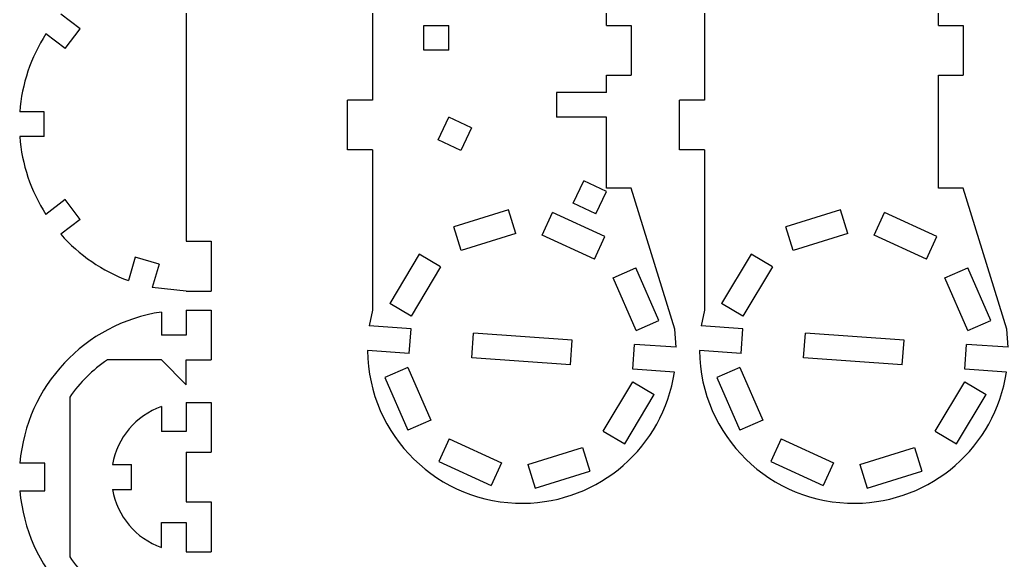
# Model space of a CAD drawing. Header units: inches. Extents: x -0.88 to 6.97, y -0.65 to 8.88.
# Drawn here: x 2.114 to 6.58, y 2.268 to 4.712 of the extents above; entities that cross this region are included whole.
import ezdxf

# ---------------------------------------------------------------- set-up
doc = ezdxf.new("R2010")
doc.units = ezdxf.units.IN
doc.header["$MEASUREMENT"] = 0

# ---------------------------------------------------------------- blocks, each defined once
blk = doc.blocks.new('block 16')
at = {"color": 7, "lineweight": 25, "true_color": 0xffffff}
blk.add_lwpolyline([(286.6, 230.71), (297.85, 230.71)], dxfattribs=at)
blk = doc.blocks.new('block 17')
at = {"color": 7, "lineweight": 25, "true_color": 0xffffff}
blk.add_lwpolyline([(275.35, 243.89), (286.6, 243.89)], dxfattribs=at)
blk = doc.blocks.new('block 18')
at = {"color": 7, "lineweight": 25, "true_color": 0xffffff}
blk.add_lwpolyline([(286.6, 253.21), (297.85, 253.21)], dxfattribs=at)
blk = doc.blocks.new('block 19')
at = {"color": 7, "lineweight": 25, "true_color": 0xffffff}
blk.add_lwpolyline([(211.44, 258.14), (222.69, 258.14)], dxfattribs=at)
blk = doc.blocks.new('block 20')
at = {"color": 7, "lineweight": 25, "true_color": 0xffffff}
blk.add_lwpolyline([(253.32, 258.83), (261.83, 258.83)], dxfattribs=at)
blk = doc.blocks.new('block 21')
at = {"color": 7, "lineweight": 25, "true_color": 0xffffff}
blk.add_lwpolyline([(253.32, 270.08), (261.83, 270.08)], dxfattribs=at)
blk = doc.blocks.new('block 22')
at = {"color": 7, "lineweight": 25, "true_color": 0xffffff}
blk.add_lwpolyline([(222.69, 270.77), (211.44, 270.77)], dxfattribs=at)
blk = doc.blocks.new('block 23')
at = {"color": 7, "lineweight": 25, "true_color": 0xffffff}
blk.add_lwpolyline([(286.6, 275.71), (297.85, 275.71)], dxfattribs=at)
blk = doc.blocks.new('block 24')
at = {"color": 7, "lineweight": 25, "true_color": 0xffffff}
blk.add_lwpolyline([(286.6, 285.03), (275.35, 285.03)], dxfattribs=at)
blk = doc.blocks.new('block 25')
at = {"color": 7, "lineweight": 25, "true_color": 0xffffff}
blk.add_lwpolyline([(286.6, 298.21), (297.85, 298.21)], dxfattribs=at)
blk = doc.blocks.new('block 26')
at = {"color": 7, "lineweight": 25, "true_color": 0xffffff}
blk.add_lwpolyline([(275.35, 317.39), (250.96, 317.39)], dxfattribs=at)
blk = doc.blocks.new('block 27')
at = {"color": 7, "lineweight": 25, "true_color": 0xffffff}
blk.add_lwpolyline([(286.6, 317.39), (297.85, 317.39)], dxfattribs=at)
blk = doc.blocks.new('block 28')
at = {"color": 7, "lineweight": 25, "true_color": 0xffffff}
blk.add_lwpolyline([(286.6, 328.63), (275.35, 328.63)], dxfattribs=at)
blk = doc.blocks.new('block 30')
at = {"color": 7, "lineweight": 25, "true_color": 0xffffff}
blk.add_lwpolyline([(286.6, 339.89), (297.85, 339.89)], dxfattribs=at)
blk = doc.blocks.new('block 31')
at = {"color": 7, "lineweight": 25, "true_color": 0xffffff}
blk.add_lwpolyline([(286.6, 348.54), (297.85, 348.54)], dxfattribs=at)
blk = doc.blocks.new('block 32')
at = {"color": 7, "lineweight": 25, "true_color": 0xffffff}
blk.add_lwpolyline([(286.6, 348.54), (271.27, 350.12)], dxfattribs=at)
blk = doc.blocks.new('block 33')
at = {"color": 7, "lineweight": 25, "true_color": 0xffffff}
blk.add_lwpolyline([(286.6, 371.04), (297.85, 371.04)], dxfattribs=at)
blk = doc.blocks.new('block 43')
at = {"color": 7, "lineweight": 25, "true_color": 0xffffff}
blk.add_lwpolyline([(274.32, 360.73), (263.5, 363.83)], dxfattribs=at)
blk = doc.blocks.new('block 61')
at = {"color": 7, "lineweight": 25, "true_color": 0xffffff}
blk.add_lwpolyline([(222.43, 418.34), (211.39, 418.34)], dxfattribs=at)
blk = doc.blocks.new('block 62')
at = {"color": 7, "lineweight": 25, "true_color": 0xffffff}
blk.add_lwpolyline([(222.43, 429.59), (211.39, 429.59)], dxfattribs=at)
blk = doc.blocks.new('block 63')
at = {"color": 7, "lineweight": 25, "true_color": 0xffffff}
blk.add_lwpolyline([(286.6, 306.13), (275.35, 317.39)], dxfattribs=at)
blk = doc.blocks.new('block 81')
at = {"color": 7, "lineweight": 25, "true_color": 0xffffff}
blk.add_lwpolyline([(238.74, 380.85), (231.96, 389.83)], dxfattribs=at)
blk = doc.blocks.new('block 97')
at = {"color": 7, "lineweight": 25, "true_color": 0xffffff}
blk.add_lwpolyline([(231.96, 458.09), (223.15, 464.73)], dxfattribs=at)
blk = doc.blocks.new('block 109')
at = {"color": 7, "lineweight": 25, "true_color": 0xffffff}
blk.add_lwpolyline([(238.74, 467.07), (229.92, 473.72)], dxfattribs=at)
blk = doc.blocks.new('block 110')
at = {"color": 7, "lineweight": 25, "true_color": 0xffffff}
blk.add_lwpolyline([(222.43, 418.34), (222.43, 429.59)], dxfattribs=at)
blk = doc.blocks.new('block 111')
at = {"color": 7, "lineweight": 25, "true_color": 0xffffff}
blk.add_lwpolyline([(222.69, 258.14), (222.69, 270.77)], dxfattribs=at)
blk = doc.blocks.new('block 117')
at = {"color": 7, "lineweight": 25, "true_color": 0xffffff}
blk.add_lwpolyline([(233.94, 300.5), (233.94, 228.41)], dxfattribs=at)
blk = doc.blocks.new('block 125')
at = {"color": 7, "lineweight": 25, "true_color": 0xffffff}
blk.add_lwpolyline([(261.83, 258.83), (261.83, 270.08)], dxfattribs=at)
blk = doc.blocks.new('block 126')
at = {"color": 7, "lineweight": 25, "true_color": 0xffffff}
blk.add_lwpolyline([(275.35, 339.03), (275.35, 328.63)], dxfattribs=at)
blk = doc.blocks.new('block 127')
at = {"color": 7, "lineweight": 25, "true_color": 0xffffff}
blk.add_lwpolyline([(275.35, 296.28), (275.35, 285.03)], dxfattribs=at)
blk = doc.blocks.new('block 129')
at = {"color": 7, "lineweight": 25, "true_color": 0xffffff}
blk.add_lwpolyline([(275.35, 232.64), (275.35, 243.89)], dxfattribs=at)
blk = doc.blocks.new('block 132')
at = {"color": 7, "lineweight": 25, "true_color": 0xffffff}
blk.add_lwpolyline([(231.96, 458.09), (238.74, 467.07)], dxfattribs=at)
blk = doc.blocks.new('block 137')
at = {"color": 7, "lineweight": 25, "true_color": 0xffffff}
blk.add_lwpolyline([(286.6, 476.88), (286.6, 371.04)], dxfattribs=at)
blk = doc.blocks.new('block 138')
at = {"color": 7, "lineweight": 25, "true_color": 0xffffff}
blk.add_lwpolyline([(286.6, 339.89), (286.6, 328.63)], dxfattribs=at)
blk = doc.blocks.new('block 139')
at = {"color": 7, "lineweight": 25, "true_color": 0xffffff}
blk.add_lwpolyline([(286.6, 298.21), (286.6, 285.03)], dxfattribs=at)
blk = doc.blocks.new('block 140')
at = {"color": 7, "lineweight": 25, "true_color": 0xffffff}
blk.add_lwpolyline([(286.6, 275.71), (286.6, 253.21)], dxfattribs=at)
blk = doc.blocks.new('block 141')
at = {"color": 7, "lineweight": 25, "true_color": 0xffffff}
blk.add_lwpolyline([(286.6, 243.89), (286.6, 230.71)], dxfattribs=at)
blk = doc.blocks.new('block 144')
at = {"color": 7, "lineweight": 25, "true_color": 0xffffff}
blk.add_lwpolyline([(286.6, 306.13), (286.6, 317.39)], dxfattribs=at)
blk = doc.blocks.new('block 151')
at = {"color": 7, "lineweight": 25, "true_color": 0xffffff}
blk.add_lwpolyline([(297.85, 371.04), (297.85, 348.54)], dxfattribs=at)
blk = doc.blocks.new('block 152')
at = {"color": 7, "lineweight": 25, "true_color": 0xffffff}
blk.add_lwpolyline([(297.85, 339.89), (297.85, 317.39)], dxfattribs=at)
blk = doc.blocks.new('block 153')
at = {"color": 7, "lineweight": 25, "true_color": 0xffffff}
blk.add_lwpolyline([(297.85, 298.21), (297.85, 275.71)], dxfattribs=at)
blk = doc.blocks.new('block 154')
at = {"color": 7, "lineweight": 25, "true_color": 0xffffff}
blk.add_lwpolyline([(297.85, 253.21), (297.85, 230.71)], dxfattribs=at)
blk = doc.blocks.new('block 160')
at = {"color": 7, "lineweight": 25, "true_color": 0xffffff}
blk.add_lwpolyline([(263.5, 363.83), (260.46, 353.22)], dxfattribs=at)
blk = doc.blocks.new('block 161')
at = {"color": 7, "lineweight": 25, "true_color": 0xffffff}
blk.add_lwpolyline([(274.32, 360.73), (271.27, 350.12)], dxfattribs=at)
blk = doc.blocks.new('block 165')
at = {"color": 7, "lineweight": 25, "true_color": 0xffffff}
blk.add_lwpolyline([(231.96, 389.83), (223.15, 383.19)], dxfattribs=at)
blk = doc.blocks.new('block 166')
at = {"color": 7, "lineweight": 25, "true_color": 0xffffff}
blk.add_lwpolyline([(238.74, 380.85), (229.92, 374.21)], dxfattribs=at)
blk = doc.blocks.new('block 191')
at = {"color": 7, "lineweight": 25, "true_color": 0xffffff}
blk.add_lwpolyline([(400.78, 271.44), (424.36, 260.68)], dxfattribs=at)
blk = doc.blocks.new('block 193')
at = {"color": 7, "lineweight": 25, "true_color": 0xffffff}
blk.add_lwpolyline([(405.45, 281.68), (429.03, 270.92)], dxfattribs=at)
blk = doc.blocks.new('block 197')
at = {"color": 7, "lineweight": 25, "true_color": 0xffffff}
blk.add_lwpolyline([(388.17, 337.18), (378.51, 342.96)], dxfattribs=at)
blk = doc.blocks.new('block 198')
at = {"color": 7, "lineweight": 25, "true_color": 0xffffff}
blk.add_lwpolyline([(475.04, 285.25), (484.7, 279.47)], dxfattribs=at)
blk = doc.blocks.new('block 199')
at = {"color": 7, "lineweight": 25, "true_color": 0xffffff}
blk.add_lwpolyline([(376.39, 309.41), (386.78, 285.66)], dxfattribs=at)
blk = doc.blocks.new('block 202')
at = {"color": 7, "lineweight": 25, "true_color": 0xffffff}
blk.add_lwpolyline([(507.21, 311.88), (488.35, 313.2)], dxfattribs=at)
blk = doc.blocks.new('block 203')
at = {"color": 7, "lineweight": 25, "true_color": 0xffffff}
blk.add_lwpolyline([(460.15, 315.17), (415.57, 318.29)], dxfattribs=at)
blk = doc.blocks.new('block 204')
at = {"color": 7, "lineweight": 25, "true_color": 0xffffff}
blk.add_lwpolyline([(387.38, 320.26), (368.51, 321.58)], dxfattribs=at)
blk = doc.blocks.new('block 205')
at = {"color": 7, "lineweight": 25, "true_color": 0xffffff}
blk.add_lwpolyline([(550.76, 271.44), (574.34, 260.68)], dxfattribs=at)
blk = doc.blocks.new('block 206')
at = {"color": 7, "lineweight": 25, "true_color": 0xffffff}
blk.add_lwpolyline([(555.43, 281.68), (579.01, 270.92)], dxfattribs=at)
blk = doc.blocks.new('block 207')
at = {"color": 7, "lineweight": 25, "true_color": 0xffffff}
blk.add_lwpolyline([(386.69, 313.92), (397.09, 290.17)], dxfattribs=at)
blk = doc.blocks.new('block 208')
at = {"color": 7, "lineweight": 25, "true_color": 0xffffff}
blk.add_lwpolyline([(359.51, 412.34), (359.51, 434.84)], dxfattribs=at)
blk = doc.blocks.new('block 213')
at = {"color": 7, "lineweight": 25, "true_color": 0xffffff}
blk.add_lwpolyline([(657.19, 311.88), (638.32, 313.2)], dxfattribs=at)
blk = doc.blocks.new('block 214')
at = {"color": 7, "lineweight": 25, "true_color": 0xffffff}
blk.add_lwpolyline([(610.13, 315.17), (565.54, 318.29)], dxfattribs=at)
blk = doc.blocks.new('block 215')
at = {"color": 7, "lineweight": 25, "true_color": 0xffffff}
blk.add_lwpolyline([(537.35, 320.26), (518.49, 321.58)], dxfattribs=at)
blk = doc.blocks.new('block 216')
at = {"color": 7, "lineweight": 25, "true_color": 0xffffff}
blk.add_lwpolyline([(508, 323.1), (489.13, 324.42)], dxfattribs=at)
blk = doc.blocks.new('block 217')
at = {"color": 7, "lineweight": 25, "true_color": 0xffffff}
blk.add_lwpolyline([(460.94, 326.39), (416.35, 329.51)], dxfattribs=at)
blk = doc.blocks.new('block 218')
at = {"color": 7, "lineweight": 25, "true_color": 0xffffff}
blk.add_lwpolyline([(388.16, 331.48), (369.29, 332.8)], dxfattribs=at)
blk = doc.blocks.new('block 219')
at = {"color": 7, "lineweight": 25, "true_color": 0xffffff}
blk.add_lwpolyline([(657.98, 323.1), (639.11, 324.42)], dxfattribs=at)
blk = doc.blocks.new('block 220')
at = {"color": 7, "lineweight": 25, "true_color": 0xffffff}
blk.add_lwpolyline([(610.92, 326.39), (566.33, 329.51)], dxfattribs=at)
blk = doc.blocks.new('block 221')
at = {"color": 7, "lineweight": 25, "true_color": 0xffffff}
blk.add_lwpolyline([(538.14, 331.48), (519.27, 332.8)], dxfattribs=at)
blk = doc.blocks.new('block 222')
at = {"color": 7, "lineweight": 25, "true_color": 0xffffff}
blk.add_lwpolyline([(401.46, 359.43), (391.81, 365.21)], dxfattribs=at)
blk = doc.blocks.new('block 223')
at = {"color": 7, "lineweight": 25, "true_color": 0xffffff}
blk.add_lwpolyline([(488.34, 307.49), (498, 301.72)], dxfattribs=at)
blk = doc.blocks.new('block 226')
at = {"color": 7, "lineweight": 25, "true_color": 0xffffff}
blk.add_lwpolyline([(370.76, 474.21), (370.76, 434.84)], dxfattribs=at)
blk = doc.blocks.new('block 227')
at = {"color": 7, "lineweight": 25, "true_color": 0xffffff}
blk.add_lwpolyline([(370.76, 412.34), (370.76, 339.93)], dxfattribs=at)
blk = doc.blocks.new('block 230')
at = {"color": 7, "lineweight": 25, "true_color": 0xffffff}
blk.add_lwpolyline([(440.93, 270.17), (444.27, 259.42)], dxfattribs=at)
blk = doc.blocks.new('block 231')
at = {"color": 7, "lineweight": 25, "true_color": 0xffffff}
blk.add_lwpolyline([(410.83, 366.8), (407.49, 377.55)], dxfattribs=at)
blk = doc.blocks.new('block 233')
at = {"color": 7, "lineweight": 25, "true_color": 0xffffff}
blk.add_lwpolyline([(393.98, 457.34), (393.98, 468.59)], dxfattribs=at)
blk = doc.blocks.new('block 235')
at = {"color": 7, "lineweight": 25, "true_color": 0xffffff}
blk.add_lwpolyline([(387.38, 320.26), (388.16, 331.48)], dxfattribs=at)
blk = doc.blocks.new('block 236')
at = {"color": 7, "lineweight": 25, "true_color": 0xffffff}
blk.add_lwpolyline([(370.76, 339.93), (369.29, 332.8)], dxfattribs=at)
blk = doc.blocks.new('block 239')
at = {"color": 7, "lineweight": 25, "true_color": 0xffffff}
blk.add_lwpolyline([(471.05, 363), (447.47, 373.76)], dxfattribs=at)
blk = doc.blocks.new('block 240')
at = {"color": 7, "lineweight": 25, "true_color": 0xffffff}
blk.add_lwpolyline([(475.73, 373.23), (452.15, 383.99)], dxfattribs=at)
blk = doc.blocks.new('block 241')
at = {"color": 7, "lineweight": 25, "true_color": 0xffffff}
blk.add_lwpolyline([(538.14, 337.18), (528.49, 342.96)], dxfattribs=at)
blk = doc.blocks.new('block 242')
at = {"color": 7, "lineweight": 25, "true_color": 0xffffff}
blk.add_lwpolyline([(625.02, 285.25), (634.67, 279.47)], dxfattribs=at)
blk = doc.blocks.new('block 244')
at = {"color": 7, "lineweight": 25, "true_color": 0xffffff}
blk.add_lwpolyline([(405.23, 457.34), (405.23, 468.59)], dxfattribs=at)
blk = doc.blocks.new('block 254')
at = {"color": 7, "lineweight": 25, "true_color": 0xffffff}
blk.add_lwpolyline([(471.63, 383.39), (461.45, 388.18)], dxfattribs=at)
blk = doc.blocks.new('block 255')
at = {"color": 7, "lineweight": 25, "true_color": 0xffffff}
blk.add_lwpolyline([(410.62, 412.08), (400.44, 416.87)], dxfattribs=at)
blk = doc.blocks.new('block 256')
at = {"color": 7, "lineweight": 25, "true_color": 0xffffff}
blk.add_lwpolyline([(476.42, 393.57), (466.24, 398.36)], dxfattribs=at)
blk = doc.blocks.new('block 257')
at = {"color": 7, "lineweight": 25, "true_color": 0xffffff}
blk.add_lwpolyline([(415.41, 422.27), (405.23, 427.05)], dxfattribs=at)
blk = doc.blocks.new('block 258')
at = {"color": 7, "lineweight": 25, "true_color": 0xffffff}
blk.add_lwpolyline([(465.67, 277.87), (469.02, 267.13)], dxfattribs=at)
blk = doc.blocks.new('block 259')
at = {"color": 7, "lineweight": 25, "true_color": 0xffffff}
blk.add_lwpolyline([(435.58, 374.51), (432.23, 385.25)], dxfattribs=at)
blk = doc.blocks.new('block 262')
at = {"color": 7, "lineweight": 25, "true_color": 0xffffff}
blk.add_lwpolyline([(415.57, 318.29), (416.35, 329.51)], dxfattribs=at)
blk = doc.blocks.new('block 264')
at = {"color": 7, "lineweight": 25, "true_color": 0xffffff}
blk.add_lwpolyline([(400.44, 416.87), (405.23, 427.05)], dxfattribs=at)
blk = doc.blocks.new('block 267')
at = {"color": 7, "lineweight": 25, "true_color": 0xffffff}
blk.add_lwpolyline([(637.65, 395.01), (626.4, 395.01)], dxfattribs=at)
blk = doc.blocks.new('block 268')
at = {"color": 7, "lineweight": 25, "true_color": 0xffffff}
blk.add_lwpolyline([(487.67, 395.01), (476.42, 395.01)], dxfattribs=at)
blk = doc.blocks.new('block 269')
at = {"color": 7, "lineweight": 25, "true_color": 0xffffff}
blk.add_lwpolyline([(551.44, 359.43), (541.79, 365.21)], dxfattribs=at)
blk = doc.blocks.new('block 270')
at = {"color": 7, "lineweight": 25, "true_color": 0xffffff}
blk.add_lwpolyline([(638.32, 307.49), (647.98, 301.72)], dxfattribs=at)
blk = doc.blocks.new('block 272')
at = {"color": 7, "lineweight": 25, "true_color": 0xffffff}
blk.add_lwpolyline([(489.81, 330.76), (479.42, 354.5)], dxfattribs=at)
blk = doc.blocks.new('block 275')
at = {"color": 7, "lineweight": 25, "true_color": 0xffffff}
blk.add_lwpolyline([(453.92, 438.3), (453.92, 427.05)], dxfattribs=at)
blk = doc.blocks.new('block 277')
at = {"color": 7, "lineweight": 25, "true_color": 0xffffff}
blk.add_lwpolyline([(415.41, 422.27), (410.62, 412.08)], dxfattribs=at)
blk = doc.blocks.new('block 279')
at = {"color": 7, "lineweight": 25, "true_color": 0xffffff}
blk.add_lwpolyline([(520.74, 412.34), (509.49, 412.34)], dxfattribs=at)
blk = doc.blocks.new('block 280')
at = {"color": 7, "lineweight": 25, "true_color": 0xffffff}
blk.add_lwpolyline([(370.76, 412.34), (359.51, 412.34)], dxfattribs=at)
blk = doc.blocks.new('block 281')
at = {"color": 7, "lineweight": 25, "true_color": 0xffffff}
blk.add_lwpolyline([(476.42, 427.05), (453.92, 427.05)], dxfattribs=at)
blk = doc.blocks.new('block 282')
at = {"color": 7, "lineweight": 25, "true_color": 0xffffff}
blk.add_lwpolyline([(621.03, 363), (597.45, 373.76)], dxfattribs=at)
blk = doc.blocks.new('block 284')
at = {"color": 7, "lineweight": 25, "true_color": 0xffffff}
blk.add_lwpolyline([(500.12, 335.27), (489.72, 359.01)], dxfattribs=at)
blk = doc.blocks.new('block 285')
at = {"color": 7, "lineweight": 25, "true_color": 0xffffff}
blk.add_lwpolyline([(526.37, 309.41), (536.76, 285.66)], dxfattribs=at)
blk = doc.blocks.new('block 287')
at = {"color": 7, "lineweight": 25, "true_color": 0xffffff}
blk.add_lwpolyline([(460.15, 315.17), (460.94, 326.39)], dxfattribs=at)
blk = doc.blocks.new('block 291')
at = {"color": 7, "lineweight": 25, "true_color": 0xffffff}
blk.add_lwpolyline([(391.81, 365.21), (378.51, 342.96)], dxfattribs=at)
blk = doc.blocks.new('block 293')
at = {"color": 7, "lineweight": 25, "true_color": 0xffffff}
blk.add_lwpolyline([(520.74, 434.84), (509.49, 434.84)], dxfattribs=at)
blk = doc.blocks.new('block 294')
at = {"color": 7, "lineweight": 25, "true_color": 0xffffff}
blk.add_lwpolyline([(370.76, 434.84), (359.51, 434.84)], dxfattribs=at)
blk = doc.blocks.new('block 295')
at = {"color": 7, "lineweight": 25, "true_color": 0xffffff}
blk.add_lwpolyline([(476.42, 438.3), (453.92, 438.3)], dxfattribs=at)
blk = doc.blocks.new('block 296')
at = {"color": 7, "lineweight": 25, "true_color": 0xffffff}
blk.add_lwpolyline([(625.71, 373.23), (602.12, 383.99)], dxfattribs=at)
blk = doc.blocks.new('block 298')
at = {"color": 7, "lineweight": 25, "true_color": 0xffffff}
blk.add_lwpolyline([(536.67, 313.92), (547.07, 290.17)], dxfattribs=at)
blk = doc.blocks.new('block 299')
at = {"color": 7, "lineweight": 25, "true_color": 0xffffff}
blk.add_lwpolyline([(507.42, 331.35), (487.67, 395.01)], dxfattribs=at)
blk = doc.blocks.new('block 300')
at = {"color": 7, "lineweight": 25, "true_color": 0xffffff}
blk.add_lwpolyline([(476.42, 395.01), (476.42, 427.05)], dxfattribs=at)
blk = doc.blocks.new('block 301')
at = {"color": 7, "lineweight": 25, "true_color": 0xffffff}
blk.add_lwpolyline([(476.42, 438.3), (476.42, 446.09)], dxfattribs=at)
blk = doc.blocks.new('block 302')
at = {"color": 7, "lineweight": 25, "true_color": 0xffffff}
blk.add_lwpolyline([(476.42, 468.59), (476.42, 474.21)], dxfattribs=at)
blk = doc.blocks.new('block 307')
at = {"color": 7, "lineweight": 25, "true_color": 0xffffff}
blk.add_lwpolyline([(487.67, 468.59), (487.67, 446.09)], dxfattribs=at)
blk = doc.blocks.new('block 308')
at = {"color": 7, "lineweight": 25, "true_color": 0xffffff}
blk.add_lwpolyline([(401.46, 359.43), (388.17, 337.18)], dxfattribs=at)
blk = doc.blocks.new('block 309')
at = {"color": 7, "lineweight": 25, "true_color": 0xffffff}
blk.add_lwpolyline([(476.42, 446.09), (487.67, 446.09)], dxfattribs=at)
blk = doc.blocks.new('block 310')
at = {"color": 7, "lineweight": 25, "true_color": 0xffffff}
blk.add_lwpolyline([(626.4, 446.09), (637.65, 446.09)], dxfattribs=at)
blk = doc.blocks.new('block 311')
at = {"color": 7, "lineweight": 25, "true_color": 0xffffff}
blk.add_lwpolyline([(405.23, 457.34), (393.98, 457.34)], dxfattribs=at)
blk = doc.blocks.new('block 313')
at = {"color": 7, "lineweight": 25, "true_color": 0xffffff}
blk.add_lwpolyline([(508, 323.1), (507.42, 331.35)], dxfattribs=at)
blk = doc.blocks.new('block 315')
at = {"color": 7, "lineweight": 25, "true_color": 0xffffff}
blk.add_lwpolyline([(509.49, 412.34), (509.49, 434.84)], dxfattribs=at)
blk = doc.blocks.new('block 317')
at = {"color": 7, "lineweight": 25, "true_color": 0xffffff}
blk.add_lwpolyline([(488.35, 313.2), (489.13, 324.42)], dxfattribs=at)
blk = doc.blocks.new('block 319')
at = {"color": 7, "lineweight": 25, "true_color": 0xffffff}
blk.add_lwpolyline([(405.45, 281.68), (400.78, 271.44)], dxfattribs=at)
blk = doc.blocks.new('block 320')
at = {"color": 7, "lineweight": 25, "true_color": 0xffffff}
blk.add_lwpolyline([(447.47, 373.76), (452.15, 383.99)], dxfattribs=at)
blk = doc.blocks.new('block 321')
at = {"color": 7, "lineweight": 25, "true_color": 0xffffff}
blk.add_lwpolyline([(461.45, 388.18), (466.24, 398.36)], dxfattribs=at)
blk = doc.blocks.new('block 322')
at = {"color": 7, "lineweight": 25, "true_color": 0xffffff}
blk.add_lwpolyline([(393.98, 468.59), (405.23, 468.59)], dxfattribs=at)
blk = doc.blocks.new('block 323')
at = {"color": 7, "lineweight": 25, "true_color": 0xffffff}
blk.add_lwpolyline([(476.42, 468.59), (487.67, 468.59)], dxfattribs=at)
blk = doc.blocks.new('block 324')
at = {"color": 7, "lineweight": 25, "true_color": 0xffffff}
blk.add_lwpolyline([(626.4, 468.59), (637.65, 468.59)], dxfattribs=at)
blk = doc.blocks.new('block 333')
at = {"color": 7, "lineweight": 25, "true_color": 0xffffff}
blk.add_lwpolyline([(520.74, 474.21), (520.74, 434.84)], dxfattribs=at)
blk = doc.blocks.new('block 334')
at = {"color": 7, "lineweight": 25, "true_color": 0xffffff}
blk.add_lwpolyline([(520.74, 412.34), (520.74, 339.93)], dxfattribs=at)
blk = doc.blocks.new('block 337')
at = {"color": 7, "lineweight": 25, "true_color": 0xffffff}
blk.add_lwpolyline([(429.03, 270.92), (424.36, 260.68)], dxfattribs=at)
blk = doc.blocks.new('block 338')
at = {"color": 7, "lineweight": 25, "true_color": 0xffffff}
blk.add_lwpolyline([(471.05, 363), (475.73, 373.23)], dxfattribs=at)
blk = doc.blocks.new('block 339')
at = {"color": 7, "lineweight": 25, "true_color": 0xffffff}
blk.add_lwpolyline([(471.63, 383.39), (476.42, 393.57)], dxfattribs=at)
blk = doc.blocks.new('block 349')
at = {"color": 7, "lineweight": 25, "true_color": 0xffffff}
blk.add_lwpolyline([(590.91, 270.17), (594.25, 259.42)], dxfattribs=at)
blk = doc.blocks.new('block 350')
at = {"color": 7, "lineweight": 25, "true_color": 0xffffff}
blk.add_lwpolyline([(560.81, 366.8), (557.46, 377.55)], dxfattribs=at)
blk = doc.blocks.new('block 355')
at = {"color": 7, "lineweight": 25, "true_color": 0xffffff}
blk.add_lwpolyline([(537.35, 320.26), (538.14, 331.48)], dxfattribs=at)
blk = doc.blocks.new('block 356')
at = {"color": 7, "lineweight": 25, "true_color": 0xffffff}
blk.add_lwpolyline([(520.74, 339.93), (519.27, 332.8)], dxfattribs=at)
blk = doc.blocks.new('block 363')
at = {"color": 7, "lineweight": 25, "true_color": 0xffffff}
blk.add_lwpolyline([(615.65, 277.87), (619, 267.13)], dxfattribs=at)
blk = doc.blocks.new('block 364')
at = {"color": 7, "lineweight": 25, "true_color": 0xffffff}
blk.add_lwpolyline([(585.56, 374.51), (582.21, 385.25)], dxfattribs=at)
blk = doc.blocks.new('block 368')
at = {"color": 7, "lineweight": 25, "true_color": 0xffffff}
blk.add_lwpolyline([(565.54, 318.29), (566.33, 329.51)], dxfattribs=at)
blk = doc.blocks.new('block 371')
at = {"color": 7, "lineweight": 25, "true_color": 0xffffff}
blk.add_lwpolyline([(475.04, 285.25), (488.34, 307.49)], dxfattribs=at)
blk = doc.blocks.new('block 372')
at = {"color": 7, "lineweight": 25, "true_color": 0xffffff}
blk.add_lwpolyline([(432.23, 385.25), (407.49, 377.55)], dxfattribs=at)
blk = doc.blocks.new('block 377')
at = {"color": 7, "lineweight": 25, "true_color": 0xffffff}
blk.add_lwpolyline([(639.79, 330.76), (629.4, 354.5)], dxfattribs=at)
blk = doc.blocks.new('block 378')
at = {"color": 7, "lineweight": 25, "true_color": 0xffffff}
blk.add_lwpolyline([(650.1, 335.27), (639.7, 359.01)], dxfattribs=at)
blk = doc.blocks.new('block 379')
at = {"color": 7, "lineweight": 25, "true_color": 0xffffff}
blk.add_lwpolyline([(484.7, 279.47), (498, 301.72)], dxfattribs=at)
blk = doc.blocks.new('block 380')
at = {"color": 7, "lineweight": 25, "true_color": 0xffffff}
blk.add_lwpolyline([(541.79, 365.21), (528.49, 342.96)], dxfattribs=at)
blk = doc.blocks.new('block 381')
at = {"color": 7, "lineweight": 25, "true_color": 0xffffff}
blk.add_lwpolyline([(435.58, 374.51), (410.83, 366.8)], dxfattribs=at)
blk = doc.blocks.new('block 388')
at = {"color": 7, "lineweight": 25, "true_color": 0xffffff}
blk.add_lwpolyline([(551.44, 359.43), (538.14, 337.18)], dxfattribs=at)
blk = doc.blocks.new('block 389')
at = {"color": 7, "lineweight": 25, "true_color": 0xffffff}
blk.add_lwpolyline([(386.69, 313.92), (376.39, 309.41)], dxfattribs=at)
blk = doc.blocks.new('block 390')
at = {"color": 7, "lineweight": 25, "true_color": 0xffffff}
blk.add_lwpolyline([(479.42, 354.5), (489.72, 359.01)], dxfattribs=at)
blk = doc.blocks.new('block 394')
at = {"color": 7, "lineweight": 25, "true_color": 0xffffff}
blk.add_lwpolyline([(657.4, 331.35), (637.65, 395.01)], dxfattribs=at)
blk = doc.blocks.new('block 396')
at = {"color": 7, "lineweight": 25, "true_color": 0xffffff}
blk.add_lwpolyline([(626.4, 395.01), (626.4, 446.09)], dxfattribs=at)
blk = doc.blocks.new('block 397')
at = {"color": 7, "lineweight": 25, "true_color": 0xffffff}
blk.add_lwpolyline([(626.4, 468.59), (626.4, 491.09)], dxfattribs=at)
blk = doc.blocks.new('block 400')
at = {"color": 7, "lineweight": 25, "true_color": 0xffffff}
blk.add_lwpolyline([(637.65, 468.59), (637.65, 446.09)], dxfattribs=at)
blk = doc.blocks.new('block 401')
at = {"color": 7, "lineweight": 25, "true_color": 0xffffff}
blk.add_lwpolyline([(610.13, 315.17), (610.92, 326.39)], dxfattribs=at)
blk = doc.blocks.new('block 402')
at = {"color": 7, "lineweight": 25, "true_color": 0xffffff}
blk.add_lwpolyline([(555.43, 281.68), (550.76, 271.44)], dxfattribs=at)
blk = doc.blocks.new('block 403')
at = {"color": 7, "lineweight": 25, "true_color": 0xffffff}
blk.add_lwpolyline([(597.45, 373.76), (602.12, 383.99)], dxfattribs=at)
blk = doc.blocks.new('block 404')
at = {"color": 7, "lineweight": 25, "true_color": 0xffffff}
blk.add_lwpolyline([(397.09, 290.17), (386.78, 285.66)], dxfattribs=at)
blk = doc.blocks.new('block 405')
at = {"color": 7, "lineweight": 25, "true_color": 0xffffff}
blk.add_lwpolyline([(489.81, 330.76), (500.12, 335.27)], dxfattribs=at)
blk = doc.blocks.new('block 406')
at = {"color": 7, "lineweight": 25, "true_color": 0xffffff}
blk.add_lwpolyline([(582.21, 385.25), (557.46, 377.55)], dxfattribs=at)
blk = doc.blocks.new('block 407')
at = {"color": 7, "lineweight": 25, "true_color": 0xffffff}
blk.add_lwpolyline([(585.56, 374.51), (560.81, 366.8)], dxfattribs=at)
blk = doc.blocks.new('block 412')
at = {"color": 7, "lineweight": 25, "true_color": 0xffffff}
blk.add_lwpolyline([(657.98, 323.1), (657.4, 331.35)], dxfattribs=at)
blk = doc.blocks.new('block 414')
at = {"color": 7, "lineweight": 25, "true_color": 0xffffff}
blk.add_lwpolyline([(638.32, 313.2), (639.11, 324.42)], dxfattribs=at)
blk = doc.blocks.new('block 421')
at = {"color": 7, "lineweight": 25, "true_color": 0xffffff}
blk.add_lwpolyline([(579.01, 270.92), (574.34, 260.68)], dxfattribs=at)
blk = doc.blocks.new('block 422')
at = {"color": 7, "lineweight": 25, "true_color": 0xffffff}
blk.add_lwpolyline([(621.03, 363), (625.71, 373.23)], dxfattribs=at)
blk = doc.blocks.new('block 423')
at = {"color": 7, "lineweight": 25, "true_color": 0xffffff}
blk.add_lwpolyline([(536.67, 313.92), (526.37, 309.41)], dxfattribs=at)
blk = doc.blocks.new('block 424')
at = {"color": 7, "lineweight": 25, "true_color": 0xffffff}
blk.add_lwpolyline([(629.4, 354.5), (639.7, 359.01)], dxfattribs=at)
blk = doc.blocks.new('block 435')
at = {"color": 7, "lineweight": 25, "true_color": 0xffffff}
blk.add_lwpolyline([(440.93, 270.17), (465.67, 277.87)], dxfattribs=at)
blk = doc.blocks.new('block 440')
at = {"color": 7, "lineweight": 25, "true_color": 0xffffff}
blk.add_lwpolyline([(625.02, 285.25), (638.32, 307.49)], dxfattribs=at)
blk = doc.blocks.new('block 441')
at = {"color": 7, "lineweight": 25, "true_color": 0xffffff}
blk.add_lwpolyline([(547.07, 290.17), (536.76, 285.66)], dxfattribs=at)
blk = doc.blocks.new('block 442')
at = {"color": 7, "lineweight": 25, "true_color": 0xffffff}
blk.add_lwpolyline([(639.79, 330.76), (650.1, 335.27)], dxfattribs=at)
blk = doc.blocks.new('block 443')
at = {"color": 7, "lineweight": 25, "true_color": 0xffffff}
blk.add_lwpolyline([(444.27, 259.42), (469.02, 267.13)], dxfattribs=at)
blk = doc.blocks.new('block 448')
at = {"color": 7, "lineweight": 25, "true_color": 0xffffff}
blk.add_lwpolyline([(634.67, 279.47), (647.98, 301.72)], dxfattribs=at)
blk = doc.blocks.new('block 450')
at = {"color": 7, "lineweight": 25, "true_color": 0xffffff}
blk.add_lwpolyline([(590.91, 270.17), (615.65, 277.87)], dxfattribs=at)
blk = doc.blocks.new('block 451')
at = {"color": 7, "lineweight": 25, "true_color": 0xffffff}
blk.add_lwpolyline([(594.25, 259.42), (619, 267.13)], dxfattribs=at)
blk = doc.blocks.new('block 594')
at = {"color": 7, "lineweight": 25, "true_color": 0xffffff}
blk.add_open_spline([(211.44, 258.14), (214.37, 223.33), (240.81, 195.09), (275.35, 189.88)], degree=3, dxfattribs=at)
blk = doc.blocks.new('block 595')
at = {"color": 7, "lineweight": 25, "true_color": 0xffffff}
blk.add_open_spline([(275.35, 339.03), (240.81, 333.82), (214.37, 305.58), (211.44, 270.77)], degree=3, dxfattribs=at)
blk = doc.blocks.new('block 596')
at = {"color": 7, "lineweight": 25, "true_color": 0xffffff}
blk.add_open_spline([(229.92, 374.21), (238.19, 364.78), (248.69, 357.56), (260.46, 353.22)], degree=3, dxfattribs=at)
blk = doc.blocks.new('block 598')
at = {"color": 7, "lineweight": 25, "true_color": 0xffffff}
blk.add_open_spline([(223.15, 464.73), (216.37, 454.18), (212.32, 442.1), (211.39, 429.59)], degree=3, dxfattribs=at)
blk = doc.blocks.new('block 599')
at = {"color": 7, "lineweight": 25, "true_color": 0xffffff}
blk.add_open_spline([(211.39, 418.34), (212.32, 405.83), (216.37, 393.75), (223.15, 383.19)], degree=3, dxfattribs=at)
blk = doc.blocks.new('block 604')
at = {"color": 7, "lineweight": 25, "true_color": 0xffffff}
blk.add_open_spline([(250.96, 317.39), (244.27, 312.88), (238.5, 307.15), (233.94, 300.5)], degree=3, dxfattribs=at)
blk = doc.blocks.new('block 605')
at = {"color": 7, "lineweight": 25, "true_color": 0xffffff}
blk.add_open_spline([(233.94, 228.41), (238.5, 221.76), (244.27, 216.03), (250.96, 211.53)], degree=3, dxfattribs=at)
blk = doc.blocks.new('block 610')
at = {"color": 7, "lineweight": 25, "true_color": 0xffffff}
blk.add_open_spline([(275.35, 296.28), (263.79, 292.19), (255.36, 282.16), (253.32, 270.08)], degree=3, dxfattribs=at)
blk = doc.blocks.new('block 611')
at = {"color": 7, "lineweight": 25, "true_color": 0xffffff}
blk.add_open_spline([(253.32, 258.83), (255.36, 246.75), (263.79, 236.72), (275.35, 232.64)], degree=3, dxfattribs=at)
blk = doc.blocks.new('block 613')
at = {"color": 7, "lineweight": 25, "true_color": 0xffffff}
blk.add_open_spline([(368.51, 321.58), (368.93, 283.06), (400.49, 252.17), (439.01, 252.59), (473.21, 252.97), (502.08, 278.07), (507.21, 311.88)], degree=3, knots=[0, 0, 0, 0, 1, 1, 1, 2, 2, 2, 2], dxfattribs=at)
blk = doc.blocks.new('block 614')
at = {"color": 7, "lineweight": 25, "true_color": 0xffffff}
blk.add_open_spline([(518.49, 321.58), (518.91, 283.06), (550.47, 252.17), (588.99, 252.59), (623.18, 252.97), (652.06, 278.07), (657.19, 311.88)], degree=3, knots=[0, 0, 0, 0, 1, 1, 1, 2, 2, 2, 2], dxfattribs=at)

msp = doc.modelspace()

# ---------------------------------------------------------------- block references
at = {"xscale": 0.01, "yscale": 0.01, "zscale": 0.01}
for name in ['block 397', 'block 109', 'block 137', 'block 226', 'block 302', 'block 333', 'block 598', 'block 97', 'block 132', 'block 233', 'block 322', 'block 244', 'block 323', 'block 307', 'block 324', 'block 400', 'block 311', 'block 301', 'block 309', 'block 310', 'block 396', 'block 275', 'block 295', 'block 208', 'block 294', 'block 293', 'block 315', 'block 62', 'block 110', 'block 264', 'block 257', 'block 281', 'block 300', 'block 277', 'block 61', 'block 599', 'block 255', 'block 280', 'block 227', 'block 279', 'block 334', 'block 321', 'block 256', 'block 339', 'block 268', 'block 299', 'block 267', 'block 394', 'block 165', 'block 81', 'block 372', 'block 259', 'block 254', 'block 406', 'block 364', 'block 166', 'block 320', 'block 240', 'block 403', 'block 296', 'block 231', 'block 350', 'block 596', 'block 33', 'block 151', 'block 381', 'block 239', 'block 338', 'block 407', 'block 282', 'block 422', 'block 160', 'block 43', 'block 291', 'block 222', 'block 380', 'block 269', 'block 161', 'block 308', 'block 390', 'block 284', 'block 388', 'block 424', 'block 378', 'block 272', 'block 377', 'block 32', 'block 31', 'block 30', 'block 138', 'block 152', 'block 236', 'block 197', 'block 356', 'block 241', 'block 595', 'block 126', 'block 405', 'block 442', 'block 218', 'block 235', 'block 313', 'block 221', 'block 355', 'block 412', 'block 28', 'block 262', 'block 217', 'block 287', 'block 368', 'block 220', 'block 401', 'block 204', 'block 613', 'block 317', 'block 216', 'block 215', 'block 614', 'block 414', 'block 219', 'block 604', 'block 26', 'block 63', 'block 27', 'block 144', 'block 203', 'block 214', 'block 389', 'block 207', 'block 202', 'block 423', 'block 298', 'block 213', 'block 199', 'block 285', 'block 371', 'block 223', 'block 440', 'block 270', 'block 117', 'block 379', 'block 448', 'block 610', 'block 127', 'block 25', 'block 139', 'block 153', 'block 404', 'block 441', 'block 24', 'block 319', 'block 193', 'block 198', 'block 402', 'block 206', 'block 242', 'block 435', 'block 258', 'block 450', 'block 363', 'block 23', 'block 140', 'block 22', 'block 111', 'block 21', 'block 125', 'block 191', 'block 337', 'block 230', 'block 205', 'block 421', 'block 349', 'block 443', 'block 451', 'block 19', 'block 594', 'block 20', 'block 611', 'block 18', 'block 154', 'block 17', 'block 129', 'block 141', 'block 605', 'block 16']:
    msp.add_blockref(name, (0, 0), dxfattribs=at)

doc.saveas('drawing.dxf')
